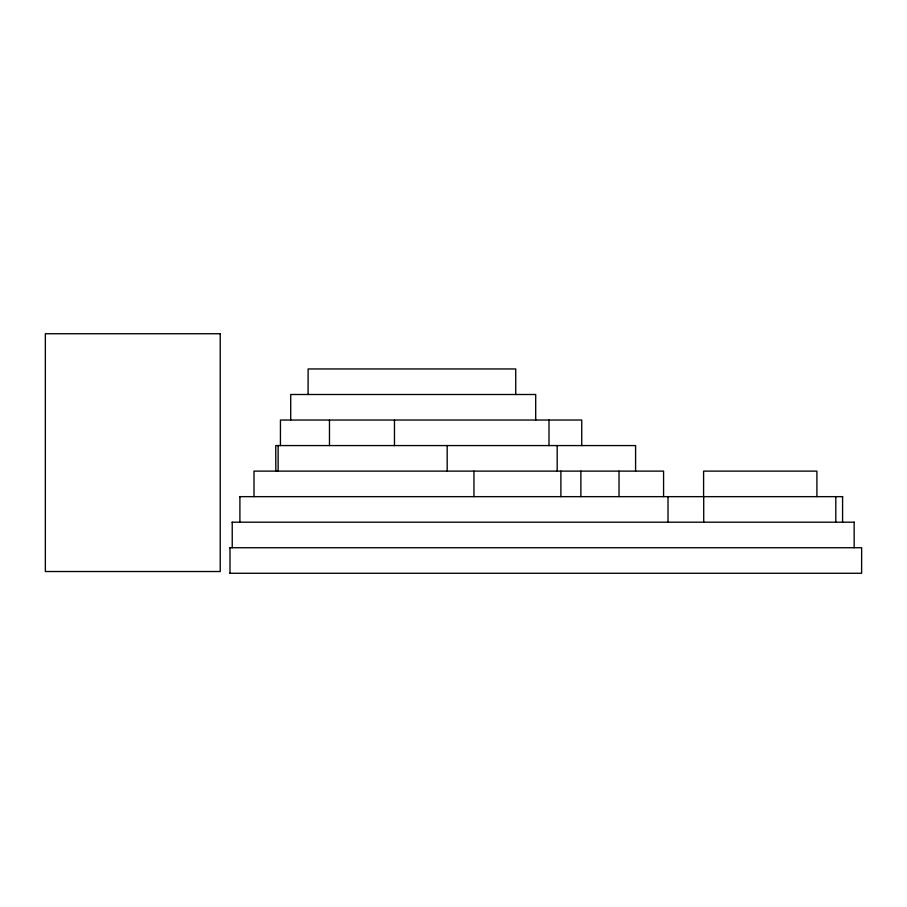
<?xml version="1.0" encoding="UTF-8"?>
<svg xmlns="http://www.w3.org/2000/svg" width="907" height="907" viewBox="0 0 907 907"><rect width="100%" height="100%" fill="white"/><g stroke="black" fill="none" stroke-linecap="round" stroke-linejoin="round"><path stroke-width="1.36" d="M239.799 496.651L842.682 496.651M232.09 522.194L854.213 522.194M229.856 547.726L861.65 547.726L861.605 573.269L229.856 573.269M854.145 522.194L854.167 547.726M842.58 496.651L842.58 522.194M835.801 496.651L835.801 522.194M816.901 496.651L816.901 471.118L703.605 471.118L703.583 496.651M703.707 496.651L703.719 522.194M668.017 496.651L668.017 522.194M663.573 496.651L663.573 471.118L253.994 471.118L254.017 496.651M635.592 471.118L635.592 445.575L275.751 445.575L275.819 471.118M619.028 471.118L619.028 496.651M581.738 445.575L581.738 420.032L280.444 420.032L280.433 445.575M580.877 471.118L580.877 496.651M560.889 471.118L560.889 496.651M557.181 445.575L557.181 471.118M548.996 420.032L548.996 445.575M535.697 420.032L535.697 394.5L290.728 394.5L290.716 420.032M515.743 394.5L515.732 368.956L308.119 368.956L308.097 394.5M473.953 471.118L473.953 496.651M447.185 445.575L447.185 471.118M394.466 420.032L394.466 445.575M329.468 420.032L329.468 445.575M278.132 445.575L278.132 471.118M239.901 496.651L239.901 522.194M232.226 522.194L232.237 547.726M229.993 547.726L229.993 573.269M220.231 333.731L45.35 333.731L45.35 571.523L220.231 571.523L220.231 333.731"/></g></svg>
